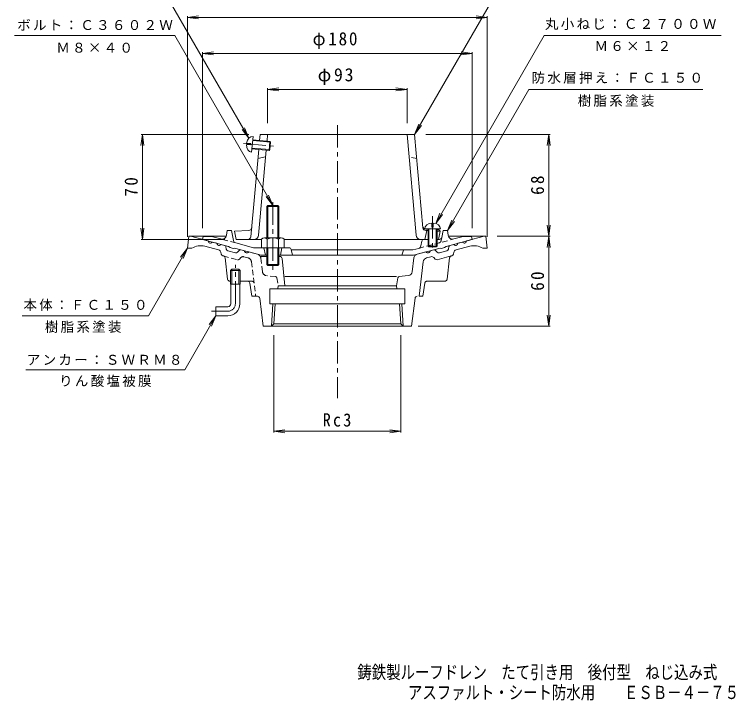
# Model space of a CAD drawing. Units: millimetres, scale not verified. Extents: x -280 to 221, y -346 to 372.
# Drawn here: x -259.4 to 221.5, y -345.6 to 111.7 of the extents above; entities that cross this region are included whole.
import ezdxf
from ezdxf.enums import TextEntityAlignment as Align

# ---------------------------------------------------------------- set-up
doc = ezdxf.new("R2010")
doc.units = ezdxf.units.MM
doc.header["$LTSCALE"] = 3
for name, pattern in [('CHAIN1', [8, 5, -1, 1, -1]), ('DASHED1', [1.8, 1.2, -0.6]), ('DOUBLE_CHAIN1', [8.8, 5, -1, 0.6, -0.6, 0.6, -1])]:
    doc.linetypes.add(name, pattern=pattern)
for name, color, linetype, lineweight in [('0-0_通り芯', 3, 'Continuous', 9), ('0-1_躯体', 2, 'Continuous', 9), ('0-2_仕上', 6, 'Continuous', 9), ('0-4_その他', 7, 'Continuous', 9), ('0-5_寸法', 7, 'Continuous', 9)]:
    doc.layers.add(name, color=color, linetype=linetype, lineweight=lineweight)
doc.layers.add('F-4_F-4ﾚｲﾔ', color=6, linetype='Continuous')
doc.styles.add('ＭＳ ゴシック', font='')
doc.styles.get('ＭＳ ゴシック').set_extended_font_data('MS Gothic')

msp = doc.modelspace()

# ---------------------------------------------------------------- linework, layer by layer
at = {"layer": '0-0_通り芯', "linetype": 'CHAIN1'}
for p, q in [((-44.092, 37.983), (-44.092, -144.102)), ((-112.092, -81.101), (-112.092, -55.101)), ((-117.092, -86.101), (-128.092, -86.101))]:
    msp.add_line(p, q, dxfattribs=at)
at = {"layer": '0-0_通り芯'}
for p, q in [((-144.092, -44.101), (-143.092, -36.101)), ((-143.092, -36.101), (-118.256, -36.101)), ((-142.092, -36.101), (-130.236, -39.278)), ((30.072, -36.101), (54.908, -36.101)), ((53.908, -36.101), (42.052, -39.278)), ((55.908, -44.101), (54.908, -36.101)), ((-123.262, -45.288), (-132.45, -42.826)), ((-127.339, -40.055), (-124.441, -40.831)), ((-119.242, -42.224), (-121.543, -41.607)), ((-118.521, -42.989), (-118.159, -44.762)), ((30.337, -42.989), (29.975, -44.762)), ((31.058, -42.224), (33.359, -41.607)), ((35.078, -45.288), (44.266, -42.826)), ((39.154, -40.055), (36.257, -40.831)), ((-144.092, -44.101), (-141.092, -44.101)), ((-121.582, -47.986), (-121.821, -46.819)), ((-117.077, -45.91), (-112.107, -47.242)), ((-109.396, -45.434), (-110.596, -46.788)), ((-106.088, -45.749), (-108.389, -45.132)), ((-97.347, -48.091), (-103.19, -46.525)), ((9.163, -48.091), (15.006, -46.525)), ((17.904, -45.749), (20.205, -45.132)), ((21.212, -45.434), (22.412, -46.788)), ((28.893, -45.91), (23.923, -47.242)), ((33.398, -47.986), (33.637, -46.819)), ((55.908, -44.101), (52.908, -44.101)), ((-120.072, -49.249), (-120.5, -49.134)), ((-117.251, -64.781), (-118.971, -50.518)), ((-91.092, -49.601), (-95.464, -49.601)), ((-82.446, -49.601), (-83.092, -49.601)), ((-80.954, -50.948), (-79.092, -69.101)), ((5.842, -59.743), (6.962, -50.623)), ((15.409, -50.558), (18.255, -49.796)), ((21.059, -51.291), (20.269, -50.4)), ((31.888, -49.249), (22.57, -51.745)), ((31.888, -49.249), (32.316, -49.134)), ((13.208, -53.09), (10.382, -76.101)), ((-114.452, -58.101), (-115.267, -58.901)), ((-108.917, -58.901), (-115.267, -58.901)), ((-115.267, -68.101), (-115.267, -58.901)), ((-109.732, -58.101), (-114.452, -58.101)), ((-114.452, -68.101), (-114.452, -58.101)), ((-108.917, -58.901), (-109.732, -58.101)), ((-109.732, -68.101), (-109.732, -58.101)), ((-108.917, -68.101), (-108.917, -58.901)), ((-2.839, -63.019), (3.191, -62.36)), ((-115.762, -66.101), (-115.267, -66.101)), ((-108.917, -66.101), (-103.884, -66.101)), ((-4.592, -63.019), (-79.092, -63.019)), ((-3.717, -63.849), (-4.592, -69.101)), ((-108.917, -68.101), (-115.267, -68.101)), ((-115.092, -81.101), (-115.092, -68.101)), ((-109.092, -81.101), (-109.092, -68.101)), ((-102.4, -67.379), (-101.092, -76.101)), ((-89.092, -71.101), (-89.092, -81.101)), ((-89.092, -71.101), (0.908, -71.101)), ((-83.74, -71.101), (-83.592, -69.101)), ((-83.592, -69.101), (-4.592, -69.101)), ((-4.444, -71.101), (-4.592, -69.101)), ((0.908, -71.101), (0.908, -81.101)), ((-97.375, -76.101), (-101.092, -76.101)), ((-95.886, -77.418), (-93.592, -96.101)), ((0.908, -81.101), (-89.092, -81.101)), ((-88.034, -96.101), (-87.097, -81.101)), ((-86.456, -94.524), (-85.618, -81.101)), ((-1.728, -94.524), (-2.567, -81.101)), ((-0.15, -96.101), (-1.088, -81.101)), ((7.702, -77.418), (5.408, -96.101)), ((-125.092, -83.101), (-125.092, -89.101)), ((-117.092, -83.101), (-125.092, -83.101)), ((-117.092, -89.101), (-125.092, -89.101)), ((-93.592, -96.101), (5.408, -96.101)), ((-88.034, -96.101), (-86.456, -94.524)), ((-86.456, -94.524), (-1.728, -94.524)), ((-0.15, -96.101), (-1.728, -94.524))]:
    msp.add_line(p, q, dxfattribs=at)
at = {"layer": '0-0_通り芯', "linetype": 'DASHED1'}
for p, q in [((-120.072, -49.249), (-110.754, -51.745)), ((-109.244, -51.291), (-108.453, -50.4)), ((-103.593, -50.558), (-106.439, -49.796)), ((-94.026, -59.743), (-95.146, -50.623)), ((-101.392, -53.09), (-98.567, -76.101)), ((-85.345, -63.019), (-91.375, -62.36)), ((-103.884, -66.101), (-101.121, -66.101)), ((-84.468, -63.849), (-83.592, -69.101))]:
    msp.add_line(p, q, dxfattribs=at)
at = {"layer": '0-0_通り芯', "linetype": 'DOUBLE_CHAIN1'}
for p, q in [((30.787, -50.518), (29.067, -64.781)), ((27.578, -66.101), (15.7, -66.101)), ((14.216, -67.379), (12.908, -76.101)), ((10.382, -76.101), (12.908, -76.101))]:
    msp.add_line(p, q, dxfattribs=at)
at = {"layer": '0-0_通り芯'}
for centre, radius, start, end in [((-135.297, -53.451), 11, 74.99997, 121.79021), ((-128.626, -39.063), 1.625, 187.618, 322.3797), ((-122.83, -40.615), 1.625, 187.62059, 322.37891), ((-119.501, -43.19), 1, 11.56642, 75.00078), ((31.317, -43.19), 1, 104.99922, 168.43358), ((34.646, -40.615), 1.625, 217.62109, 352.37941), ((40.442, -39.063), 1.625, 217.6203, 352.382), ((47.113, -53.451), 11, 58.20979, 105.00003), ((-123.78, -47.22), 2, 11.56621, 75.0005), ((-120.112, -47.685), 1.5, 191.56461, 254.99991), ((-116.689, -44.461), 1.5, 191.5649, 254.99991), ((-111.719, -45.793), 1.5, 254.99991, 318.43558), ((-108.648, -46.098), 1, 75.00023, 138.43498), ((-104.478, -45.533), 1.625, 187.62059, 322.37891), ((16.293, -45.533), 1.625, 217.62109, 352.37941), ((20.464, -46.098), 1, 41.56502, 104.99977), ((23.534, -45.793), 1.5, 221.56442, 285.00009), ((28.505, -44.461), 1.5, 285.00009, 348.4351), ((31.928, -47.685), 1.5, 285.00009, 348.43539), ((35.596, -47.22), 2, 104.9995, 168.43379), ((-120.46, -50.697), 1.5, 6.87408, 74.99991), ((-98.124, -50.988), 3, 27.53992, 74.99991), ((-82.446, -51.101), 1.5, 5.85689, 90), ((9.94, -50.988), 3, 105.00009, 173.00027), ((16.185, -53.456), 3, 105.00027, 172.99992), ((18.773, -51.727), 2, 41.56493, 105.00052), ((22.182, -50.296), 1.5, 221.56349, 284.99872), ((2.865, -59.377), 3, 276.24039, 352.99957), ((-115.762, -64.601), 1.5, 186.87462, 270), ((-103.884, -67.601), 1.5, 8.5307, 90), ((-2.73, -64.013), 1, 96.24109, 170.53732), ((-97.375, -77.601), 1.5, 7.00034, 90), ((9.191, -77.601), 1.5, 90, 172.99966), ((-117.092, -81.101), 2, 270, 0), ((-117.092, -81.101), 8, 270, 0)]:
    msp.add_arc(centre, radius, start, end, dxfattribs=at)
at = {"layer": '0-0_通り芯', "linetype": 'DASHED1'}
for centre, radius, start, end in [((-110.366, -50.296), 1.5, 255.00128, 318.43651), ((-106.957, -51.727), 2, 74.99948, 138.43507), ((-104.37, -53.456), 3, 7.00008, 74.99973), ((-98.124, -50.988), 3, 6.99973, 27.53992), ((-91.049, -59.377), 3, 187.00043, 263.75961), ((-101.121, -67.601), 1.5, 7.00052, 90), ((-85.454, -64.013), 1, 9.46268, 83.75891)]:
    msp.add_arc(centre, radius, start, end, dxfattribs=at)
at = {"layer": '0-0_通り芯', "linetype": 'DOUBLE_CHAIN1'}
for centre, start, end in [((32.276, -50.697), 105.00009, 173.12592), ((15.7, -67.601), 90, 171.4693), ((27.578, -64.601), 270, 353.12592)]:
    msp.add_arc(centre, 1.5, start, end, dxfattribs=at)
at = {"layer": '0-0_通り芯', "linetype": 'CHAIN1'}
msp.add_arc((-117.092, -81.101), 5, 270, 0, dxfattribs=at)
at = {"layer": '0-1_躯体', "color": 4, "linetype": 'CHAIN1'}
msp.add_line((-87.092, -13.461), (-87.092, -59.827), dxfattribs=at)
at = {"layer": '0-1_躯体', "color": 4}
for p, q in [((-91.092, -37.245), (-91.092, -16.278)), ((-90.416, -37.245), (-90.416, -15.601)), ((-83.769, -37.245), (-83.769, -15.601)), ((-83.092, -37.245), (-83.092, -16.278)), ((-94.592, -37.967), (-94.592, -43.745)), ((-92.716, -37.245), (-81.468, -37.245)), ((-90.839, -37.967), (-90.839, -43.745)), ((-83.345, -37.967), (-83.345, -43.745)), ((-79.592, -37.967), (-79.592, -43.745)), ((-91.092, -43.745), (-91.092, -54.925)), ((-90.416, -43.745), (-90.416, -55.601)), ((-83.769, -43.745), (-83.769, -55.601)), ((-83.092, -43.745), (-83.092, -54.925))]:
    msp.add_line(p, q, dxfattribs=at)
at = {"layer": '0-1_躯体'}
for p, q in [((-118.085, -35.464), (-117.592, -32.245)), ((-114.592, -32.245), (-117.592, -32.245)), ((-114.592, -32.245), (-113.324, -39.011)), ((26.408, -32.245), (25.513, -37.021)), ((26.408, -32.245), (29.408, -32.245)), ((29.901, -35.464), (29.408, -32.245)), ((-134.092, -38.245), (-133.592, -36.245)), ((-128.033, -36.245), (-133.592, -36.245)), ((-121.827, -37.908), (-128.033, -36.245)), ((23.408, -38.245), (24.038, -38.245)), ((33.643, -37.908), (39.849, -36.245)), ((39.849, -36.245), (45.408, -36.245)), ((45.908, -38.245), (45.408, -36.245)), ((12.188, -39.482), (11.631, -42.613)), ((-113.592, -44.255), (-112.592, -44.006)), ((-94.905, -48.745), (-112.592, -44.006)), ((-93.092, -43.745), (-92.092, -48.745)), ((-81.092, -43.745), (-82.092, -48.745)), ((-74.851, -44.951), (-74.092, -48.745)), ((-74.792, -45.245), (6.26, -45.245)), ((-0.299, -45.97), (-1.092, -48.745)), ((6.26, -45.245), (10.179, -44.195)), ((6.721, -48.745), (24.408, -44.006)), ((25.408, -44.255), (24.408, -44.006)), ((25.408, -44.255), (27.408, -43.719)), ((-91.092, -48.745), (-94.905, -48.745)), ((-83.092, -48.745), (6.721, -48.745))]:
    msp.add_line(p, q, dxfattribs=at)
at = {"layer": '0-1_躯体', "linetype": 'DASHED1'}
for p, q in [((-111.876, -40.574), (-121.827, -37.908)), ((10.179, -44.195), (33.643, -37.908)), ((25.513, -37.021), (25.14, -39.011))]:
    msp.add_line(p, q, dxfattribs=at)
at = {"layer": '0-1_躯体', "color": 4}
for points in [[(-83.092, -16.278), (-91.092, -16.278), (-90.416, -15.601), (-83.769, -15.601)], [(-83.092, -54.925), (-91.092, -54.925), (-90.416, -55.601), (-83.769, -55.601)]]:
    msp.add_lwpolyline(points, close=True, dxfattribs=at)
at = {"layer": '0-1_躯体'}
for points in [[(-113.592, -44.255), (-115.592, -43.719), (-116.592, -42.934), (-134.092, -38.245)], [(27.408, -43.719), (28.408, -42.934), (45.908, -38.245)], [(-76.322, -43.745), (-100.043, -43.745), (-111.876, -40.574)]]:
    msp.add_lwpolyline(points, dxfattribs=at)
for centre, radius, start, end in [((-121.051, -35.01), 3, 254.99973, 351.29286), ((13.665, -39.745), 1.5, 90, 169.91162), ((24.038, -36.745), 1.5, 270, 349.38383), ((32.866, -35.01), 3, 188.70714, 285.00027), ((-111.358, -38.642), 2, 190.61488, 255.0005), ((9.662, -42.263), 2, 284.9995, 349.91151), ((-76.322, -45.245), 1.5, 11.31021, 90), ((0.662, -46.245), 1, 90, 164.05402)]:
    msp.add_arc(centre, radius, start, end, dxfattribs=at)
at = {"layer": '0-1_躯体', "color": 4}
for centre, radius, start, end in [((-92.716, -40.045), 2.8, 47.92557, 132.07463), ((-87.092, -47.334), 10.089, 68.19786, 111.80214), ((-81.468, -40.045), 2.8, 47.92572, 132.07428)]:
    msp.add_arc(centre, radius, start, end, dxfattribs=at)
at = {"layer": '0-1_躯体', "linetype": 'DASHED1'}
msp.add_arc((23.174, -38.642), 2, 284.9995, 349.38512, dxfattribs=at)
at = {"layer": '0-2_仕上'}
for p, q in [((-101.235, 19.931), (-100.299, 30.39)), ((-95.971, 27.743), (-95.612, 31.755)), ((-44.092, 31.755), (-95.612, 31.755)), ((-90.991, 27.297), (-90.592, 31.755)), ((-44.092, 31.755), (7.428, 31.755)), ((8.431, -35.512), (2.408, 31.755)), ((13.002, -30.503), (7.428, 31.755)), ((-104.678, 25.009), (-101.808, 24.752)), ((-104.589, 26.005), (-101.719, 25.748)), ((-101.808, 24.752), (-101.719, 25.748)), ((-100.544, 27.651), (-88.592, 26.58)), ((-100.5, 28.149), (-89.046, 27.123)), ((-89.581, 21.147), (-89.046, 27.123)), ((-89.046, 27.123), (-88.592, 26.58)), ((-89.038, 21.6), (-88.592, 26.58)), ((-101.716, -36.423), (-96.506, 21.767)), ((-101.035, 22.173), (-89.581, 21.147)), ((-100.99, 22.671), (-89.038, 21.6)), ((-96.615, -35.512), (-91.526, 21.321)), ((-89.581, 21.147), (-89.038, 21.6)), ((-97.045, 15.755), (-91.935, 16.755)), ((18.908, -27.293), (18.908, -30.175)), ((19.908, -27.293), (19.908, -30.175)), ((14.158, -31.175), (24.658, -31.175)), ((15.658, -32.356), (14.158, -38.245)), ((14.815, -31.318), (16.408, -31.388)), ((14.905, -32.323), (16.408, -32.389)), ((16.408, -31.175), (16.408, -42.675)), ((16.908, -31.175), (16.908, -43.175)), ((18.908, -30.175), (19.908, -30.175)), ((21.908, -31.175), (21.908, -43.175)), ((22.408, -31.175), (22.408, -42.675)), ((22.408, -31.655), (23.408, -31.699)), ((22.408, -32.656), (24.408, -32.745)), ((23.408, -31.699), (24.408, -32.745)), ((24.408, -32.745), (23.408, -38.245)), ((-94.592, -38.245), (-111.592, -38.245)), ((16.408, -38.245), (-79.592, -38.245)), ((22.408, -38.245), (23.408, -38.245)), ((16.408, -42.675), (22.408, -42.675)), ((16.408, -42.675), (16.908, -43.175)), ((16.908, -43.175), (21.908, -43.175)), ((22.408, -42.675), (21.908, -43.175))]:
    msp.add_line(p, q, dxfattribs=at)
at = {"layer": '0-2_仕上', "linetype": 'CHAIN1'}
for p, q in [((-106.648, 25.687), (-86.603, 23.892)), ((19.408, -22.69), (19.408, -45.985))]:
    msp.add_line(p, q, dxfattribs=at)
at = {"layer": '0-2_仕上', "linetype": 'DASHED1'}
msp.add_line((8.86, 15.755), (3.751, 16.755), dxfattribs=at)
at = {"layer": '0-2_仕上'}
msp.add_lwpolyline([(-103.089, -32.323), (-112.592, -32.745), (-111.592, -38.245)], dxfattribs=at)
for centre, radius, start, end in [((-103.178, -30.325), 2, 272.54424, 354.88403), ((14.904, -29.32), 2, 185.11597, 267.45576), ((14.994, -30.325), 2, 185.11597, 267.45576), ((-103.708, -36.245), 2, 270, 354.88403), ((-99.603, -35.245), 3, 270, 354.88374), ((11.419, -35.245), 3, 185.11626, 270)]:
    msp.add_arc(centre, radius, start, end, dxfattribs=at)
for centre, major_axis, start_param, end_param in [((-100.767, 25.161), (0.468, 5.229), 6.2831853, 7.7585936), ((-100.767, 25.161), (0.468, 5.229), 1.6661844, 3.1415927), ((19.408, -31.175), (5.25, 0), 1.6661844, 3.1415927), ((19.408, -31.175), (5.25, 0), 6.2831853, 7.7585936)]:
    msp.add_ellipse(centre, major_axis=major_axis, ratio=0.7428, start_param=start_param, end_param=end_param, dxfattribs=at)
at = {"layer": '0-4_その他'}
for p, q in [((-144.092, 109.755), (-136.656, 110.734)), ((-144.092, -36.601), (-144.092, 110.655)), ((55.908, 109.755), (48.472, 110.734)), ((55.908, -36.601), (55.908, 110.655)), ((-144.092, 109.755), (55.908, 109.755)), ((-144.092, 109.755), (-136.656, 108.776)), ((55.908, 109.755), (48.472, 108.776)), ((-134.092, 85.755), (-126.656, 86.734)), ((-134.092, -30.745), (-134.092, 86.655)), ((45.908, 85.755), (38.472, 86.734)), ((45.908, -30.745), (45.908, 86.655)), ((-134.092, 85.755), (45.908, 85.755)), ((-134.092, 85.755), (-126.656, 84.776)), ((45.908, 85.755), (38.472, 84.776)), ((-90.592, 61.755), (-83.156, 62.734)), ((-90.592, 39.255), (-90.592, 62.655)), ((2.408, 61.755), (-5.028, 62.734)), ((2.408, 39.255), (2.408, 62.655)), ((-90.592, 61.755), (2.408, 61.755)), ((-90.592, 61.755), (-83.156, 60.776)), ((2.408, 61.755), (-5.028, 60.776)), ((-174.092, 31.755), (-175.071, 24.319)), ((-103.112, 31.755), (-174.992, 31.755)), ((-174.092, -38.245), (-174.092, 31.755)), ((-174.092, 31.755), (-173.113, 24.319)), ((14.928, 31.755), (97.751, 31.755)), ((96.851, 31.755), (95.872, 24.319)), ((96.851, -36.101), (96.851, 31.755)), ((96.851, 31.755), (97.83, 24.319)), ((96.851, -36.101), (95.872, -28.665)), ((96.851, -36.101), (97.83, -28.665)), ((-174.092, -38.245), (-175.071, -30.809)), ((-174.092, -38.245), (-173.113, -30.809)), ((-119.092, -38.245), (-174.992, -38.245)), ((62.408, -36.101), (97.751, -36.101)), ((96.851, -36.101), (95.872, -43.537)), ((96.851, -36.101), (97.83, -43.537)), ((96.851, -36.101), (96.851, -96.101)), ((96.851, -96.101), (95.872, -88.665)), ((96.851, -96.101), (97.83, -88.665)), ((9.908, -96.101), (97.751, -96.101)), ((-86.456, -102.024), (-86.456, -167.001)), ((-1.728, -102.024), (-1.728, -167.001)), ((-86.456, -166.101), (-79.021, -165.122)), ((-86.456, -166.101), (-1.728, -166.101)), ((-86.456, -166.101), (-79.021, -167.08)), ((-1.728, -166.101), (-9.163, -165.122)), ((-1.728, -166.101), (-9.163, -167.08))]:
    msp.add_line(p, q, dxfattribs=at)
at = {"layer": '0-5_寸法'}
for p, q in [((-103.098, 29.197), (-163.464, 133.755)), ((-259.428, 97.755), (-152.538, 97.755)), ((-87.092, -15.601), (-152.538, 97.755)), ((21.477, -27.591), (93.846, 97.755)), ((93.846, 97.755), (211.961, 97.755)), ((29.408, -32.245), (83.679, 61.755)), ((83.679, 61.755), (199.711, 61.755)), ((7.428, 31.755), (10.298, 38.684)), ((-103.098, 29.197), (-107.663, 35.147)), ((-103.098, 29.197), (-105.968, 36.126)), ((7.428, 31.755), (11.994, 37.705)), ((-87.092, -15.601), (-89.962, -8.672)), ((-87.092, -15.601), (-91.658, -9.651)), ((21.477, -27.591), (24.347, -20.662)), ((21.477, -27.591), (26.043, -21.641)), ((29.408, -32.245), (32.278, -25.316)), ((29.408, -32.245), (33.974, -26.295)), ((-144.092, -44.101), (-170.073, -89.101)), ((-144.092, -44.101), (-148.658, -50.051)), ((-144.092, -44.101), (-146.962, -51.03)), ((-170.073, -89.101), (-254.296, -89.101)), ((-125.092, -89.101), (-145.877, -125.101)), ((-125.092, -89.101), (-129.658, -95.051)), ((-125.092, -89.101), (-127.962, -96.03)), ((-145.877, -125.101), (-251.906, -125.101))]:
    msp.add_line(p, q, dxfattribs=at)
msp.add_lwpolyline([(7.428, 31.755), (66.318, 133.755), (193.542, 133.755)], dxfattribs=at)

# ---------------------------------------------------------------- texts
at = {"layer": '0-4_その他', "color": 2, "char_height": 8.798, "attachment_point": 7, "style": 'ＭＳ ゴシック'}
for s, insert in [('\\T1.21;\\W0.95;φ180', (-60.592, 88.755)), ('\\T1.19;φ93', (-57.217, 64.755)), ('\\T1.27;\\W0.9;Rc3', (-53.842, -163.101))]:
    msp.add_mtext(s, dxfattribs=dict(at, insert=insert))
at = {"layer": '0-4_その他', "color": 2, "char_height": 8.798, "attachment_point": 7, "rotation": 90, "style": 'ＭＳ ゴシック'}
for s, insert in [('\\T1.27;\\W0.95;70', (-177.092, -9.62)), ('\\T1.27;\\W0.95;68', (93.851, -8.548)), ('\\T1.27;\\W0.95;60', (93.851, -72.476))]:
    msp.add_mtext(s, dxfattribs=dict(at, insert=insert))
at = {"layer": '0-5_寸法', "char_height": 6.598, "attachment_point": 7, "style": 'ＭＳ ゴシック'}
for s, insert in [('\\T1.17;ボルト：Ｃ３６０２Ｗ', (-257.57, 100.979)), ('\\T1.17;丸小ねじ：Ｃ２７００Ｗ', (94.35, 101.384)), ('\\T1.17;Ｍ８×４０', (-231.483, 86.155)), ('\\T1.17;Ｍ６×１２', (127.404, 87.278)), ('\\T1.17;防水層押え：ＦＣ１５０', (85.455, 65.51)), ('\\T1.17;樹脂系塗装', (116.195, 50.143)), ('\\T1.17;本体：ＦＣ１５０', (-253.379, -85.883)), ('\\T1.17;樹脂系塗装', (-239.16, -100.56)), ('\\T1.17;アンカー：ＳＷＲＭ８', (-251.16, -122.118)), ('\\T1.17;りん酸塩被膜', (-229.641, -136.595))]:
    msp.add_mtext(s, dxfattribs=dict(at, insert=insert))
at = {"layer": 'F-4_F-4ﾚｲﾔ', "style": 'ＭＳ ゴシック', "width": 0.8}
for s, p in [('鋳鉄製ルーフドレン\u3000たて引き用\u3000後付型\u3000ねじ込み式', (-30.754, -333.767)), ('アスファルト・シート防水用\u3000\u3000ＥＳＢ－４－７５', (3.015, -347.267))]:
    msp.add_text(s, height=8.798, dxfattribs=at).set_placement(p, align=Align.BOTTOM_LEFT)

doc.saveas('drawing.dxf')
